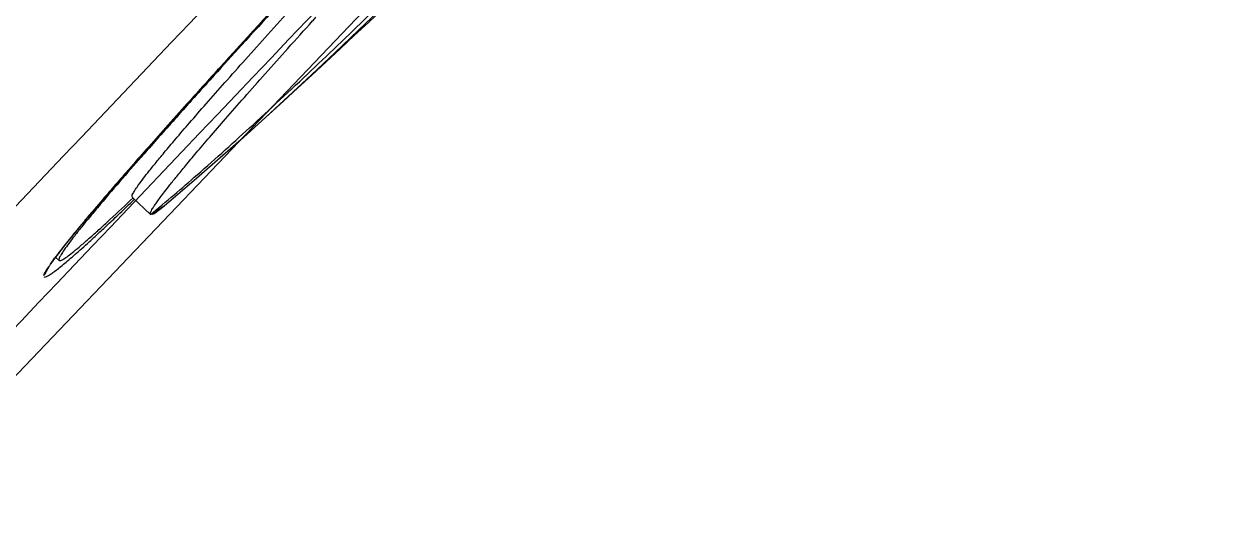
# Model space of a CAD drawing. Header units: millimetres. Extents: x 1145859089 to 1147511753, y -1047484727 to -1047247487.
# Drawn here: x 1147322572.2 to 1147322644.4, y -1047436654.8 to -1047436624.1 of the extents above; entities that cross this region are included whole.
import ezdxf
from ezdxf.xclip import XClip

# ---------------------------------------------------------------- set-up
doc = ezdxf.new("R2010")
doc.units = ezdxf.units.MM
doc.header["$LTSCALE"] = 100
doc.header["$MEASUREMENT"] = 0
doc.header["$XCLIPFRAME"] = 2
doc.layers.get('0').update_dxf_attribs({"linetype": 'CONTINUOUS'})
doc.layers.add('XREF', color=135, linetype='CONTINUOUS')
doc.layers.add('단지배치도$0$W240910', color=135, linetype='CONTINUOUS')

# ---------------------------------------------------------------- blocks, each defined once
blk = doc.blocks.new('단지배치도$0$zw$9902')
at = {"layer": '단지배치도$0$W240910', "linetype": 'ByBlock', "ltscale": 20}
for p, q in [((62296.523, -65279.298), (62410.382, -65159.882)), ((62321.532, -65254.026), (62320.348, -65255.164)), ((62314.734, -65254.393), (62313.853, -65255.357)), ((62313.853, -65255.357), (62312.994, -65256.299)), ((62320.348, -65255.164), (62318.918, -65256.523)), ((62312.994, -65256.299), (62312.159, -65257.219)), ((62318.918, -65256.523), (62317.521, -65257.839)), ((62312.159, -65257.219), (62311.479, -65257.969)), ((62311.479, -65257.969), (62310.816, -65258.704)), ((62317.521, -65257.839), (62316.124, -65259.14)), ((62310.816, -65258.704), (62310.168, -65259.423)), ((62316.124, -65259.14), (62314.753, -65260.4)), ((62310.168, -65259.423), (62309.536, -65260.127)), ((62309.536, -65260.127), (62308.921, -65260.815)), ((62314.753, -65260.4), (62313.403, -65261.623)), ((62308.921, -65260.815), (62308.322, -65261.487)), ((62307.741, -65262.142), (62307.179, -65262.778)), ((62308.322, -65261.487), (62307.741, -65262.142)), ((62313.403, -65261.623), (62312.014, -65262.86)), ((62307.179, -65262.778), (62306.636, -65263.397)), ((62312.014, -65262.86), (62310.589, -65264.102)), ((62306.636, -65263.397), (62306.215, -65263.877)), ((62306.215, -65263.877), (62305.808, -65264.345)), ((62310.589, -65264.102), (62309.182, -65265.296)), ((62305.415, -65264.799), (62305.036, -65265.238)), ((62305.808, -65264.345), (62305.415, -65264.799)), ((62304.672, -65265.664), (62304.324, -65266.073)), ((62305.036, -65265.238), (62304.672, -65265.664)), ((62307.806, -65266.268), (62306.705, -65265.218)), ((62306.838, -65265.358), (62306.845, -65265.352)), ((62309.182, -65265.296), (62308.649, -65265.738)), ((62303.992, -65266.467), (62303.677, -65266.843)), ((62304.324, -65266.073), (62303.992, -65266.467)), ((62303.453, -65267.113), (62303.24, -65267.372)), ((62303.677, -65266.843), (62303.453, -65267.113)), ((62302.847, -65267.856), (62302.669, -65268.08)), ((62303.038, -65267.62), (62302.847, -65267.856)), ((62303.24, -65267.372), (62303.038, -65267.62)), ((62302.255, -65268.612), (62302.166, -65268.729)), ((62302.35, -65268.488), (62302.255, -65268.612)), ((62302.45, -65268.358), (62302.35, -65268.488)), ((62302.557, -65268.222), (62302.45, -65268.358)), ((62302.669, -65268.08), (62302.557, -65268.222)), ((62301.702, -65269.387), (62301.684, -65269.415)), ((62301.721, -65269.357), (62301.702, -65269.387)), ((62301.742, -65269.324), (62301.721, -65269.357)), ((62301.765, -65269.29), (62301.742, -65269.324)), ((62301.789, -65269.253), (62301.765, -65269.29)), ((62301.815, -65269.215), (62301.789, -65269.253)), ((62301.843, -65269.174), (62301.815, -65269.215)), ((62301.873, -65269.132), (62301.843, -65269.174)), ((62301.904, -65269.088), (62301.873, -65269.132)), ((62301.936, -65269.042), (62301.904, -65269.088)), ((62301.971, -65268.994), (62301.936, -65269.042)), ((62302.007, -65268.945), (62301.971, -65268.994)), ((62302.083, -65268.84), (62302.007, -65268.945)), ((62302.166, -65268.729), (62302.083, -65268.84)), ((62302.3, -65269.035), (62302.088, -65268.833)), ((62301.615, -65269.534), (62301.614, -65269.536)), ((62301.622, -65269.521), (62301.615, -65269.534)), ((62301.631, -65269.505), (62301.622, -65269.521)), ((62301.642, -65269.486), (62301.631, -65269.505)), ((62301.654, -65269.465), (62301.642, -65269.486)), ((62301.668, -65269.441), (62301.654, -65269.465)), ((62301.684, -65269.415), (62301.668, -65269.441))]:
    blk.add_line(p, q, dxfattribs=at)
at = {"layer": '단지배치도$0$W240910'}
for radius in [11431.377, 11931.377]:
    blk.add_arc((57394.291, -57699.4), radius, 251.6277496, 321.4181311, dxfattribs=at)
at = {"layer": '단지배치도$0$W240910', "linetype": 'ByBlock', "ltscale": 20}
for centre, radius, start, end in [((83110.002, -85034.369), 28703.079, 136.1634005, 136.5659855), ((82768.959, -84709.197), 28226.861, 136.1617134, 136.5676793), ((63048.034, -65925.097), 993.71, 137.333182, 137.679463)]:
    blk.add_arc(centre, radius, start, end, dxfattribs=at)
blk.add_ellipse((61988.099, -64900.376), major_axis=(11.578, -485.991), ratio=1, start_param=0.708795, end_param=0.862005, dxfattribs=at)
for points, knots in [([(62371.085, -65196.456), (62371.004, -65196.523), (62370.803, -65196.691), (62370.473, -65196.976), (62370.074, -65197.327), (62369.621, -65197.734), (62369.095, -65198.214), (62368.478, -65198.786), (62367.757, -65199.463), (62366.922, -65200.255), (62365.965, -65201.173), (62364.874, -65202.23), (62363.632, -65203.444), (62362.222, -65204.832), (62360.625, -65206.416), (62358.822, -65208.217), (62356.789, -65210.26), (62354.5, -65212.575), (62351.924, -65215.196), (62349.026, -65218.161), (62345.77, -65221.512), (62342.091, -65225.322), (62338.007, -65229.576), (62333.751, -65234.04), (62329.677, -65238.34), (62326.025, -65242.219), (62322.819, -65245.644), (62319.986, -65248.69), (62317.481, -65251.397), (62315.27, -65253.803), (62313.317, -65255.939), (62311.598, -65257.833), (62310.086, -65259.509), (62308.76, -65260.99), (62307.602, -65262.294), (62306.593, -65263.44), (62305.717, -65264.444), (62304.961, -65265.32), (62304.315, -65266.077), (62303.769, -65266.725), (62303.312, -65267.276), (62302.924, -65267.751), (62302.59, -65268.168), (62302.314, -65268.52), (62302.149, -65268.736), (62302.081, -65268.827)], [0, 0, 0, 0, 0.313904, 0.785938, 1.309904, 1.908722, 2.610799, 3.446041, 4.432154, 5.579577, 6.898803, 8.409937, 10.137933, 12.10808, 14.347045, 16.883775, 19.753734, 22.995188, 26.650958, 30.776923, 35.433042, 40.668896, 46.665278, 53.123251, 59.172395, 64.435061, 69.106362, 73.246956, 76.916151, 80.169465, 83.05019, 85.596842, 87.844859, 89.823381, 91.559072, 93.077294, 94.402921, 95.55651, 96.548523, 97.389382, 98.09617, 98.698881, 99.226154, 99.701164, 100.041093, 100.041093, 100.041093, 100.041093]), ([(62306.725, -65265.197), (62306.712, -65265.184), (62306.671, -65265.123), (62306.774, -65264.987), (62306.869, -65264.79), (62307.066, -65264.515), (62307.322, -65264.162), (62307.67, -65263.715), (62308.113, -65263.163), (62308.673, -65262.485), (62309.367, -65261.663), (62310.21, -65260.682), (62311.201, -65259.546), (62312.324, -65258.274), (62313.565, -65256.882), (62314.913, -65255.383), (62315.85, -65254.349), (62316.335, -65253.815)], [0, 0, 0, 0, 0.056572, 0.198676, 0.428438, 0.754553, 1.189399, 1.747264, 2.448512, 3.315932, 4.382281, 5.677849, 7.195373, 8.904606, 10.769133, 12.789286, 14.953639, 14.953639, 14.953639, 14.953639]), ([(62307.806, -65266.268), (62308.759, -65265.487), (62310.84, -65263.704), (62315.392, -65259.604), (62318.94, -65256.231), (62321.371, -65253.873)], [0, 0, 0, 0, 3.696381, 8.220258, 18.378708, 18.378708, 18.378708, 18.378708]), ([(62307.806, -65266.268), (62307.778, -65266.241), (62307.812, -65266.142), (62307.863, -65266.031), (62307.945, -65265.887), (62308.058, -65265.711), (62308.212, -65265.489), (62308.411, -65265.215), (62308.67, -65264.874), (62309.002, -65264.451), (62309.425, -65263.925), (62309.955, -65263.281), (62310.613, -65262.497), (62311.418, -65261.553), (62312.384, -65260.437), (62313.502, -65259.161), (62314.753, -65257.747), (62316.125, -65256.211), (62317.147, -65255.077), (62317.711, -65254.452), (62317.778, -65254.379)], [0, 0, 0, 0, 0.119668, 0.23634, 0.396307, 0.604907, 0.869553, 1.203409, 1.623361, 2.152528, 2.817912, 3.645571, 4.656817, 5.888304, 7.367869, 9.082794, 10.978252, 13.032661, 15.261197, 15.557989, 15.557989, 15.557989, 15.557989]), ([(62313.295, -65256.055), (62312.747, -65256.658), (62311.479, -65258.055), (62309.579, -65260.167), (62308.111, -65261.82), (62307.359, -65262.675), (62307.237, -65262.814)], [0, 0, 0, 0, 2.446365, 5.659743, 8.522791, 9.077411, 9.077411, 9.077411, 9.077411]), ([(62307.237, -65262.814), (62306.812, -65263.299), (62305.93, -65264.31), (62304.865, -65265.555), (62304.063, -65266.519), (62303.57, -65267.124), (62303.155, -65267.649), (62302.82, -65268.091), (62302.566, -65268.449), (62302.409, -65268.696), (62302.327, -65268.851), (62302.296, -65268.932), (62302.28, -65268.993), (62302.292, -65269.025), (62302.3, -65269.035)], [0, 0, 0, 0, 1.934359, 4.025605, 4.914745, 5.695686, 6.365576, 6.921655, 7.361349, 7.682563, 7.798534, 7.885155, 7.944096, 7.981948, 7.981948, 7.981948, 7.981948]), ([(62301.386, -65270.028), (62301.41, -65270.052), (62301.495, -65270.031), (62301.599, -65269.982), (62301.747, -65269.894), (62301.943, -65269.757), (62302.195, -65269.567), (62302.489, -65269.33), (62302.819, -65269.054), (62303.179, -65268.743), (62303.579, -65268.391), (62304.033, -65267.983), (62304.56, -65267.501), (62305.179, -65266.928), (62305.903, -65266.249), (62306.467, -65265.713), (62306.791, -65265.403), (62306.838, -65265.358)], [0, 0, 0, 0, 0.100326, 0.206262, 0.369242, 0.606878, 0.927265, 1.312136, 1.7426, 2.215469, 2.740711, 3.341417, 4.046003, 4.884087, 5.872806, 7.022504, 7.218325, 7.218325, 7.218325, 7.218325]), ([(62302.3, -65269.035), (62302.31, -65269.042), (62302.343, -65269.052), (62302.403, -65269.034), (62302.482, -65268.999), (62302.634, -65268.91), (62302.873, -65268.742), (62303.218, -65268.47), (62303.644, -65268.114), (62304.149, -65267.675), (62304.73, -65267.154), (62305.61, -65266.347), (62306.29, -65265.707), (62306.753, -65265.269)], [0, 0, 0, 0, 0.037862, 0.096823, 0.183473, 0.299482, 0.620801, 1.060633, 1.616879, 2.286963, 3.068116, 3.957485, 5.869182, 5.869182, 5.869182, 5.869182]), ([(62308.649, -65265.738), (62308.611, -65265.769), (62308.505, -65265.856), (62308.343, -65265.984), (62308.175, -65266.107), (62308.037, -65266.199), (62307.932, -65266.255), (62307.835, -65266.296), (62307.806, -65266.268)], [0, 0, 0, 0, 0.146887, 0.410603, 0.618281, 0.777361, 0.893175, 1.011439, 1.011439, 1.011439, 1.011439]), ([(62302.081, -65268.827), (62302.063, -65268.852), (62301.967, -65268.98), (62301.83, -65269.169), (62301.714, -65269.336), (62301.673, -65269.398)], [0, 0, 0, 0, 0.0926641, 0.4790344, 0.7019852, 0.7019852, 0.7019852, 0.7019852]), ([(62301.673, -65269.398), (62301.654, -65269.425), (62301.592, -65269.519), (62301.504, -65269.66), (62301.422, -65269.813), (62301.378, -65269.92), (62301.362, -65270.005), (62301.386, -65270.028)], [0, 0, 0, 0, 0.0987002, 0.337833, 0.5021586, 0.6086807, 0.7083012, 0.7083012, 0.7083012, 0.7083012])]:
    blk.add_open_spline(points, degree=3, knots=knots, dxfattribs=at)
blk = doc.blocks.new('단지배치도')
blk.add_blockref('단지배치도$0$zw$9902', (141034.193, 142437.157))

msp = doc.modelspace()

# ---------------------------------------------------------------- block references
at = {"layer": 'XREF'}
ref = msp.add_blockref('단지배치도', (1147119237.834579, -1047513806.462535), dxfattribs=at)
XClip(ref).set_block_clipping_path([(72982.4064819524, 34919.7593965298), (360382.4067475507, 255319.7593436697)])

doc.saveas('drawing.dxf')
